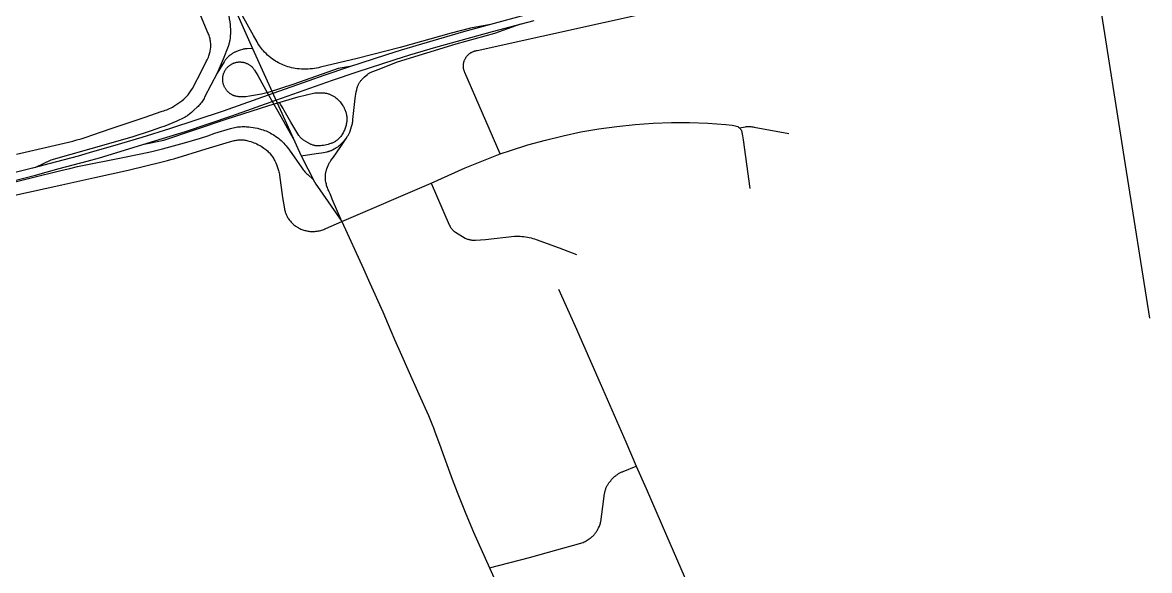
# Model space of a CAD drawing. Header units: inches. Extents: x 326453 to 344102, y 4677180 to 4689621.
# Drawn here: x 340542 to 343697, y 4682829 to 4684364 of the extents above; entities that cross this region are included whole.
import ezdxf

# ---------------------------------------------------------------- set-up
doc = ezdxf.new("R2010")
doc.units = ezdxf.units.IN
doc.header["$MEASUREMENT"] = 0
doc.layers.add('Street_Centreline', color=7, linetype='Continuous')

msp = doc.modelspace()

# ---------------------------------------------------------------- linework, layer by layer
at = {"layer": 'Street_Centreline'}
for p, q in [((343518.4096, 4684672.169), (343629.1686, 4683965.7518)), ((341066.7567, 4684561.8156), (341185.5164, 4684291.4316)), ((341185.5164, 4684291.4316), (341321.5303, 4683991.1352)), ((343629.1686, 4683965.7518), (343697.0376, 4683536.0254)), ((341435.3756, 4683806.6376), (341685.9912, 4683913.8927))]:
    msp.add_line(p, q, dxfattribs=at)
for points in [[(341096.2558, 4684494.654), (341100.2181, 4684476.4753), (341114.4587, 4684408.0138), (341119.2848, 4684383.1742), (341120.7626, 4684374.8589), (341121.9734, 4684366.5006), (341122.9159, 4684358.1078), (341123.4029, 4684351.9304), (341123.6778, 4684345.7399), (341123.7401, 4684339.5436), (341123.59, 4684333.3488), (341123.2274, 4684327.1629), (341122.653, 4684320.993), (341121.8673, 4684314.8464), (341121.4509, 4684312.2815), (341120.9495, 4684309.7319), (341120.3637, 4684307.2004), (341119.694, 4684304.6897), (341118.9412, 4684302.2027), (341118.1061, 4684299.7422), (341117.1897, 4684297.3107), (341103.7026, 4684262.0449), (341086.3485, 4684222.8213)], [(341852.4455, 4684359.0702), (341795.7915, 4684348.1808), (341742.3301, 4684334.3271), (341598.7764, 4684294.2503), (341478.9871, 4684263.5845), (341375.6411, 4684238.9528), (341370.0868, 4684237.6092), (341364.4888, 4684236.4613), (341358.8539, 4684235.5106), (341353.1891, 4684234.7583), (341347.5014, 4684234.2054), (341341.3161, 4684233.8202), (341335.1213, 4684233.6477), (341328.9242, 4684233.6881), (341322.7321, 4684233.9413), (341316.5524, 4684234.4069), (341310.3923, 4684235.0845), (341305.209, 4684235.8351), (341300.0544, 4684236.7622), (341294.9345, 4684237.8649), (341289.8552, 4684239.1417), (341284.8225, 4684240.5912), (341279.8422, 4684242.2117), (341275.3731, 4684243.8337), (341270.96, 4684245.6022), (341266.6077, 4684247.5155), (341262.3208, 4684249.5712), (341258.1041, 4684251.7673), (341253.9622, 4684254.1014), (341249.8995, 4684256.5708), (341245.9205, 4684259.1729), (341242.0295, 4684261.9049), (341237.1864, 4684265.5563), (341232.4728, 4684269.3736), (341227.8946, 4684273.3522), (341223.4572, 4684277.4873), (341219.1661, 4684281.7739), (341216.1824, 4684284.9674), (341213.31, 4684288.2612), (341210.5521, 4684291.6514), (341207.9119, 4684295.1342), (341205.3926, 4684298.7054), (341202.9972, 4684302.3608), (341200.7284, 4684306.0962), (341198.589, 4684309.9071), (341188.8482, 4684327.7197), (341096.2559, 4684494.6538)], [(340524.5169, 4683995.9344), (340597.7142, 4684012.3147), (340646.453, 4684023.5089), (340682.5007, 4684032.4047), (340694.1018, 4684035.3469), (340705.6164, 4684038.611), (340717.0356, 4684042.1946), (340738.6607, 4684049.4379), (340790.3582, 4684067.0523), (340882.3393, 4684098.5915), (340933.054, 4684115.6023), (340937.2619, 4684116.9198), (340941.4268, 4684118.3675), (340945.5446, 4684119.944), (340949.6115, 4684121.6478), (340953.6233, 4684123.4772), (340957.5764, 4684125.4306), (340961.4668, 4684127.5058), (340965.2908, 4684129.7011), (340971.1161, 4684133.3052), (340976.8127, 4684137.1093), (340982.3739, 4684141.1089), (340987.7929, 4684145.2992), (340993.0631, 4684149.675), (340995.644, 4684151.9682), (340998.1496, 4684154.3435), (341000.5773, 4684156.7985), (341002.9245, 4684159.3304), (341005.1888, 4684161.9368), (341007.3678, 4684164.6149), (341009.4593, 4684167.3619), (341011.461, 4684170.1749), (341013.3709, 4684173.051), (341017.3524, 4684179.2618), (341044.943, 4684232.2588), (341056.8835, 4684256.8323), (341058.71, 4684260.2907), (341060.4218, 4684263.8072), (341062.0172, 4684267.378), (341063.4945, 4684270.9993), (341066.9218, 4684282.9861), (341068.2908, 4684290.589), (341068.5377, 4684294.4303), (341068.6615, 4684298.2776), (341068.6622, 4684302.1268), (341068.5395, 4684305.974), (341068.2306, 4684309.1336), (341067.8113, 4684312.2805), (341067.282, 4684315.4107), (341066.6435, 4684318.5205), (341065.8964, 4684321.606), (341065.0418, 4684324.6635), (341064.0806, 4684327.6891), (341063.014, 4684330.6793), (341061.8434, 4684333.6302), (341049.6293, 4684362.914), (341017.2303, 4684439.9108)], [(341878.7678, 4683996.096), (341779.8898, 4684224.7278), (341779.3016, 4684226.1159), (341778.7615, 4684227.5235), (341778.2703, 4684228.9489), (341777.8285, 4684230.3903), (341777.4366, 4684231.8461), (341777.0952, 4684233.3145), (341776.8046, 4684234.7939), (341776.5652, 4684236.2824), (341776.3772, 4684237.7782), (341776.2408, 4684239.2796), (341776.1564, 4684240.7849), (341776.1238, 4684242.2922), (341776.1432, 4684243.7997), (341776.2146, 4684245.3056), (341776.3378, 4684246.8082), (341776.5128, 4684248.3056), (341776.7393, 4684249.7961), (341777.017, 4684251.2779), (341777.3456, 4684252.7493), (341777.7248, 4684254.2085), (341778.154, 4684255.6537), (341778.6328, 4684257.0833), (341779.1606, 4684258.4955), (341779.7367, 4684259.8887), (341780.3605, 4684261.2612), (341781.0313, 4684262.6113), (341781.7482, 4684263.9376), (341782.5104, 4684265.2384), (341783.317, 4684266.5121), (341784.167, 4684267.7572), (341785.0594, 4684268.9723), (341785.9932, 4684270.156), (341786.9672, 4684271.3067), (341787.9803, 4684272.4232), (341789.0313, 4684273.5041), (341790.1189, 4684274.5481), (341791.2419, 4684275.554), (341792.3988, 4684276.5207), (341793.5884, 4684277.4468), (341794.8093, 4684278.3314), (341796.0599, 4684279.1734), (341797.3387, 4684279.9718), (341798.6444, 4684280.7256), (341799.9752, 4684281.434), (341801.3297, 4684282.0961), (341802.7061, 4684282.7111), (341804.103, 4684283.2783), (341805.5186, 4684283.7969), (341806.9512, 4684284.2665), (341808.3991, 4684284.6865), (341809.8607, 4684285.0563), (341811.3341, 4684285.3754), (341812.8177, 4684285.6436), (341814.3097, 4684285.8605), (342349.6742, 4684404.2199)], [(341948.5489, 4684385.4195), (341852.4455, 4684359.0702), (341776.1093, 4684338.1407), (341674.6918, 4684308.4833), (341602.0038, 4684286.785), (341560.8175, 4684273.702), (341454.7276, 4684239.0329), (341385.1765, 4684215.712), (341343.1111, 4684201.1871), (341242.5314, 4684165.5518)], [(341251.0153, 4684146.8208), (341409.1782, 4684202.5292), (341478.7292, 4684225.8502), (341584.8192, 4684260.5192), (341626.0054, 4684273.6022), (341698.6934, 4684295.3005), (341857.3796, 4684339.3028), (341974.3236, 4684370.4253)], [(341447.845, 4684039.725), (341452.0247, 4684046.0488), (341453.1925, 4684047.8834), (341454.2965, 4684049.7571), (341455.3356, 4684051.6676), (341456.3083, 4684053.6127), (341457.2137, 4684055.59), (341458.0505, 4684057.5973), (341458.8179, 4684059.6322), (341462.9984, 4684072.8238), (341463.8359, 4684075.6236), (341464.5819, 4684078.4492), (341465.2358, 4684081.2975), (341465.7967, 4684084.1655), (341466.2641, 4684087.0502), (341466.6375, 4684089.9487), (341466.9166, 4684092.8577), (341473.4486, 4684151.8934), (341474.2148, 4684157.9826), (341475.1631, 4684164.046), (341476.2926, 4684170.0784), (341477.6023, 4684176.0742), (341479.0909, 4684182.0281), (341479.5623, 4684183.6874), (341480.0893, 4684185.33), (341480.6712, 4684186.9538), (341481.3074, 4684188.5572), (341481.9971, 4684190.1383), (341482.7397, 4684191.6954), (341483.5341, 4684193.2265), (341484.3796, 4684194.7301), (341485.2752, 4684196.2044), (341486.2199, 4684197.6477), (341487.2126, 4684199.0585), (341488.2521, 4684200.435), (341489.3374, 4684201.7759), (341490.4672, 4684203.0794), (341491.6401, 4684204.3443), (341492.8549, 4684205.569), (341499.613, 4684211.9483), (341506.5722, 4684218.1075), (341507.9568, 4684219.2553), (341509.3783, 4684220.3572), (341510.8349, 4684221.4122), (341512.3253, 4684222.419), (341513.8477, 4684223.3766), (341515.4006, 4684224.2839), (341537.1187, 4684233.2146), (341591.5702, 4684254.4899), (341755.657, 4684304.6194), (341863.8337, 4684334.4004), (341937.3076, 4684360.5742)], [(341185.5164, 4684291.4316), (341170.7899, 4684291.0175), (341169.1352, 4684290.944), (341167.4837, 4684290.8168), (341165.8373, 4684290.636), (341164.1976, 4684290.4018), (341162.5664, 4684290.1144), (341160.9453, 4684289.7742), (341159.3362, 4684289.3814), (341157.7408, 4684288.9365), (341151.505, 4684286.9834), (341145.3322, 4684284.8396), (341139.2281, 4684282.5071), (341137.4119, 4684281.7455), (341135.6222, 4684280.9235), (341133.861, 4684280.0422), (341132.1302, 4684279.1026), (341130.4318, 4684278.1056), (341128.7677, 4684277.0523), (341127.1397, 4684275.944), (341124.9161, 4684274.3218), (341122.745, 4684272.6298), (341120.6288, 4684270.8698), (341118.5694, 4684269.0435), (341116.569, 4684267.1529), (341114.6296, 4684265.1997), (341113.2535, 4684263.722), (341111.926, 4684262.2006), (341110.6485, 4684260.637), (341109.4222, 4684259.0329), (341108.2485, 4684257.39), (341107.1286, 4684255.7099), (341106.0636, 4684253.9944), (341086.3485, 4684222.8213)], [(341463.3157, 4684241.8395), (341425.3768, 4684235.3879), (341301.665, 4684191.8557), (341229.2562, 4684168.1022), (341211.0905, 4684163.7325), (341176.9132, 4684157.8596), (341167.2173, 4684156.6136), (341164.667, 4684156.2798), (341162.1065, 4684156.0349), (341159.5391, 4684155.8792), (341156.9679, 4684155.813), (341154.3959, 4684155.8362), (341151.8262, 4684155.9489), (341149.262, 4684156.151), (341146.7065, 4684156.4422), (341144.1625, 4684156.8221), (341141.6334, 4684157.2902), (341139.1221, 4684157.8461), (341137.5676, 4684158.2467), (341136.0275, 4684158.6996), (341134.5037, 4684159.2044), (341132.9978, 4684159.7605), (341131.5116, 4684160.3672), (341130.0468, 4684161.0239), (341128.605, 4684161.7299), (341127.188, 4684162.4842), (341125.7974, 4684163.286), (341124.4347, 4684164.1345), (341123.1015, 4684165.0287), (341121.7993, 4684165.9674), (341120.5296, 4684166.9497), (341119.2939, 4684167.9744), (341118.0937, 4684169.0403), (341116.9302, 4684170.1463), (341115.8048, 4684171.291), (341114.7188, 4684172.4732), (341113.6211, 4684173.7526), (341112.5675, 4684175.0686), (341111.5592, 4684176.4195), (341110.5974, 4684177.804), (341109.6833, 4684179.2204), (341108.8177, 4684180.6669), (341108.0018, 4684182.1421), (341107.2365, 4684183.6441), (341106.5227, 4684185.1713), (341105.8612, 4684186.7218), (341105.2527, 4684188.294), (341104.698, 4684189.8858), (341104.1978, 4684191.4957), (341103.7525, 4684193.1215), (341103.3627, 4684194.7616), (341103.0288, 4684196.414), (341102.7513, 4684198.0767), (341102.5304, 4684199.748), (341102.3665, 4684201.4257), (341102.2596, 4684203.1081), (341102.21, 4684204.7931), (341102.2176, 4684206.4789), (341102.2825, 4684208.1634), (341102.4047, 4684209.8447), (341102.5838, 4684211.5209), (341102.8212, 4684213.194), (341103.1168, 4684214.8578), (341103.4704, 4684216.5102), (341103.8814, 4684218.1493), (341104.3494, 4684219.773), (341104.8738, 4684221.3794), (341105.454, 4684222.9666), (341106.0892, 4684224.5325), (341106.7788, 4684226.0752), (341107.5217, 4684227.593), (341108.3172, 4684229.0839), (341109.1643, 4684230.5461), (341110.0619, 4684231.9778), (341111.0089, 4684233.3773), (341112.0043, 4684234.743), (341113.0467, 4684236.073), (341114.1349, 4684237.3658), (341115.2675, 4684238.6198), (341116.4433, 4684239.8336), (341117.6607, 4684241.0055), (341118.9183, 4684242.1342), (341120.2146, 4684243.2184), (341121.5479, 4684244.2566), (341122.9166, 4684245.2476), (341124.3191, 4684246.1902), (341125.7536, 4684247.0833), (341127.2185, 4684247.9258), (341128.7119, 4684248.7166), (341130.232, 4684249.4548), (341131.7769, 4684250.1394), (341133.2619, 4684250.7375), (341134.7661, 4684251.2854), (341136.2879, 4684251.7824), (341137.8255, 4684252.2281), (341139.3772, 4684252.6218), (341140.9413, 4684252.9632), (341142.516, 4684253.2518), (341144.0994, 4684253.4874), (341145.6899, 4684253.6696), (341147.2857, 4684253.7983), (341148.8848, 4684253.8734), (341150.4855, 4684253.8946), (341152.0861, 4684253.8621), (341153.6847, 4684253.7758), (341155.2795, 4684253.6359), (341156.8686, 4684253.4424), (341158.4504, 4684253.1957), (341160.023, 4684252.896), (341161.5846, 4684252.5436), (341163.1335, 4684252.139), (341164.668, 4684251.6825), (341166.1862, 4684251.1748), (341167.734, 4684250.5986), (341169.2615, 4684249.9706), (341170.767, 4684249.2915), (341172.2488, 4684248.5622), (341173.7052, 4684247.7833), (341175.1345, 4684246.9558), (341176.5352, 4684246.0807), (341177.9056, 4684245.1589), (341179.2441, 4684244.1915), (341180.5493, 4684243.1795), (341181.8198, 4684242.1242), (341183.0539, 4684241.0266), (341184.2504, 4684239.8882), (341185.4079, 4684238.7101), (341186.525, 4684237.4937), (341187.6006, 4684236.2404), (341188.6333, 4684234.9515), (341189.6221, 4684233.6286), (341190.5657, 4684232.2732), (341191.4632, 4684230.8867), (341200.8975, 4684215.7596), (341228.7623, 4684164.4284), (341256.3533, 4684116.0218), (341299.7646, 4684039.1903)], [(341086.3485, 4684222.8213), (341051.5979, 4684155.0018), (341049.953, 4684151.9188), (341048.2068, 4684148.8921), (341046.3612, 4684145.9249), (341044.4182, 4684143.0206), (341042.3799, 4684140.1823), (341040.2486, 4684137.4132), (341038.0267, 4684134.7164), (341035.7165, 4684132.0947), (341033.3206, 4684129.551), (341030.8417, 4684127.0882), (341022.7722, 4684119.5609), (341014.482, 4684112.2772), (341005.9785, 4684105.2438), (341003.9354, 4684103.6632), (341001.8374, 4684102.1562), (340999.6873, 4684100.7245), (340997.4877, 4684099.37), (340995.2415, 4684098.0944), (340992.9514, 4684096.8992), (340973.965, 4684088.1615), (340962.7389, 4684083.1786), (340951.3816, 4684078.5024), (340939.9015, 4684074.1362), (340928.3072, 4684070.0833), (340901.8163, 4684060.7917), (340847.5671, 4684043.0168), (340732.5998, 4684010.2856), (340620.8304, 4683979.1091), (340577.9394, 4683958.4166)], [(341242.5314, 4684165.5518), (341103.934, 4684116.1338), (340953.3866, 4684066.4931), (340875.7049, 4684042.2894), (340794.0395, 4684018.3126), (340737.9966, 4684002.3523), (340697.4858, 4683990.3542), (340636.5631, 4683973.663), (340570.1151, 4683956.3817), (340461.8076, 4683929.5268), (340361.147, 4683906.3794), (340250.547, 4683880.7788), (340123.0651, 4683851.9874)], [(340882.2437, 4684023.6041), (340937.229, 4684034.9142), (341112.3677, 4684093.2519), (341231.6993, 4684131.9034), (341313.1523, 4684155.7292), (341359.9365, 4684166.9295), (341364.0792, 4684167.3255), (341368.2323, 4684167.5894), (341372.3918, 4684167.7209), (341376.5533, 4684167.7199), (341380.7127, 4684167.5865), (341384.8657, 4684167.3206), (341386.9605, 4684167.1171), (341389.0472, 4684166.8426), (341391.1234, 4684166.4975), (341393.1867, 4684166.082), (341395.2347, 4684165.5967), (341397.265, 4684165.0422), (341399.2753, 4684164.419), (341401.2633, 4684163.7279), (341403.2267, 4684162.9698), (341405.1632, 4684162.1454), (341407.0706, 4684161.2558), (341408.9467, 4684160.3018), (341410.7893, 4684159.2848), (341412.5964, 4684158.2058), (341414.3657, 4684157.066), (341416.0954, 4684155.8668), (341417.7833, 4684154.6096), (341419.4276, 4684153.2958), (341421.9286, 4684151.152), (341424.3531, 4684148.9221), (341426.6981, 4684146.6087), (341428.9608, 4684144.2146), (341431.1382, 4684141.7429), (341433.2279, 4684139.1964), (341435.2271, 4684136.5784), (341437.1336, 4684133.8921), (341438.9448, 4684131.1407), (341440.2137, 4684129.058), (341441.409, 4684126.9322), (341442.5291, 4684124.766), (341443.5728, 4684122.5618), (341444.5388, 4684120.3225), (341445.4258, 4684118.0508), (341446.2329, 4684115.7495), (341446.9589, 4684113.4213), (341447.6031, 4684111.0691), (341448.1646, 4684108.6959), (341448.6427, 4684106.3045), (341449.0369, 4684103.8978), (341449.3467, 4684101.4788), (341449.5716, 4684099.0504), (341449.7115, 4684096.6157), (341449.7661, 4684094.1775), (341449.7354, 4684091.739), (341449.6194, 4684089.303), (341449.4183, 4684086.8725), (341449.1323, 4684084.4506), (341448.7618, 4684082.0402), (341448.3071, 4684079.6441), (341447.6626, 4684076.7916), (341446.9204, 4684073.963), (341446.0813, 4684071.1615), (341445.1464, 4684068.3905), (341444.1167, 4684065.6534), (341442.9935, 4684062.9532), (341441.7781, 4684060.2933), (341440.472, 4684057.6768), (341439.0766, 4684055.1067), (341437.5936, 4684052.5862), (341436.0249, 4684050.1181), (341434.3722, 4684047.7054), (341432.6375, 4684045.3511), (341430.8229, 4684043.0577), (341429.5546, 4684041.5637), (341428.2355, 4684040.1144), (341426.8671, 4684038.7114), (341425.4511, 4684037.3566), (341423.9892, 4684036.0515), (341422.4831, 4684034.7976), (341420.9346, 4684033.5964), (341419.3455, 4684032.4495), (341417.7178, 4684031.3581), (341416.0534, 4684030.3235), (341414.3542, 4684029.3471), (341412.6224, 4684028.4299), (341410.8599, 4684027.573), (341409.0688, 4684026.7775), (341407.2514, 4684026.0443), (341405.4097, 4684025.3743), (341401.3009, 4684024.0341), (341397.1505, 4684022.829), (341392.9629, 4684021.7603), (341388.7425, 4684020.8292), (341384.494, 4684020.0365), (341380.2218, 4684019.3833), (341375.9305, 4684018.8701), (341374.1287, 4684018.7148), (341372.3226, 4684018.6196), (341370.5144, 4684018.5848), (341368.706, 4684018.6104), (341366.8995, 4684018.6963), (341365.0968, 4684018.8424), (341363.3001, 4684019.0485), (341361.5112, 4684019.3145), (341359.7321, 4684019.6401), (341357.965, 4684020.0248), (341356.2116, 4684020.4682), (341354.474, 4684020.9699), (341352.7542, 4684021.5294), (341351.0539, 4684022.1458), (341349.3752, 4684022.8187), (341347.7198, 4684023.5472), (341346.0897, 4684024.3305), (341344.4866, 4684025.1678), (341342.9124, 4684026.0581), (341341.3687, 4684027.0004), (341328.8994, 4684034.7182), (341327.6708, 4684035.5081), (341326.4702, 4684036.3398), (341325.2988, 4684037.2122), (341324.1581, 4684038.1244), (341323.0494, 4684039.0752), (341321.9741, 4684040.0636), (341320.9333, 4684041.0884), (341319.9284, 4684042.1483), (341318.9605, 4684043.2421), (341318.0308, 4684044.3685), (341317.1403, 4684045.5262), (341316.2901, 4684046.7139), (341315.4812, 4684047.93), (341293.1177, 4684085.3295), (341274.7534, 4684118.0978), (341271.7219, 4684123.3014), (341268.5183, 4684128.4009), (341265.3746, 4684133.5119), (341260.9661, 4684140.4642)], [(340131.6569, 4683832.0857), (340264.4443, 4683861.9928), (340375.0442, 4683887.5934), (340475.7048, 4683910.7407), (340577.6654, 4683936.7467), (340644.5042, 4683955.3042), (340722.6633, 4683976.147), (340757.1967, 4683985.4257), (340803.3792, 4683999.2213), (340891.0124, 4684026.3151), (340997.7903, 4684059.4363), (341127.9356, 4684102.951), (341251.0153, 4684146.8208)], [(340470.5316, 4683905.5198), (340652.7222, 4683950.4976), (340673.8878, 4683954.9514), (340695.7961, 4683960.8897), (340710.0047, 4683963.4893), (340812.9226, 4683983.8711), (340873.0431, 4683996.2077), (340903.492, 4684002.8672), (340933.7586, 4684010.3119), (340995.1417, 4684027.1356), (341039.851, 4684040.74), (341060.2834, 4684047.2076), (341080.5661, 4684054.13), (341123.6026, 4684067.3415), (341127.6081, 4684068.4981), (341131.65, 4684069.5199), (341135.7238, 4684070.4059), (341139.8251, 4684071.1549), (341143.9491, 4684071.7663), (341148.0913, 4684072.2392), (341152.247, 4684072.5731), (341156.4115, 4684072.7678), (341160.5802, 4684072.8229), (341164.7484, 4684072.7384), (341168.9115, 4684072.5145), (341175.0204, 4684071.9868), (341181.1097, 4684071.2679), (341187.1736, 4684070.3586), (341193.2059, 4684069.2598), (341199.2009, 4684067.9724), (341205.1526, 4684066.4978), (341211.0552, 4684064.8375), (341215.2433, 4684063.5145), (341219.3867, 4684062.0576), (341223.4812, 4684060.4681), (341227.5223, 4684058.7477), (341231.5061, 4684056.8982), (341235.4283, 4684054.9216), (341239.2849, 4684052.8198), (341243.0719, 4684050.5951), (341246.7854, 4684048.2497), (341250.4215, 4684045.7862), (341253.9765, 4684043.2069), (341257.9872, 4684040.0949), (341261.8951, 4684036.8549), (341265.6964, 4684033.4903), (341269.3869, 4684030.0046), (341272.9629, 4684026.4015), (341276.4205, 4684022.6848), (341279.7563, 4684018.8582), (341282.9667, 4684014.9259), (341286.0483, 4684010.8919), (341288.998, 4684006.7604), (341323.3467, 4683957.0826), (341325.4692, 4683954.1329), (341327.6948, 4683951.2603), (341330.0206, 4683948.4681), (341332.4438, 4683945.7601), (341334.9614, 4683943.1396), (341337.5701, 4683940.6098), (341340.2667, 4683938.1739), (341355.6778, 4683924.9675)], [(341878.7678, 4683996.096), (341908.3684, 4684005.7341), (341956.907, 4684021.241), (342005.9492, 4684035.0733), (342055.4371, 4684047.2146), (342105.3125, 4684057.6508), (342155.5166, 4684066.3693), (342205.9903, 4684073.3601), (342256.6742, 4684078.6149), (342307.5085, 4684082.1274), (342358.4334, 4684083.8936), (342409.3889, 4684083.9113), (342460.3151, 4684082.1806), (342511.1518, 4684078.7035), (342528.7686, 4684076.9362), (342533.4079, 4684076.1622), (342537.4831, 4684075.18), (342541.0345, 4684074.0021), (342544.1024, 4684072.641), (342546.7269, 4684071.1093), (342548.9485, 4684069.4195)], [(342548.9485, 4684069.4195), (342565.8612, 4684072.4069), (342568.0312, 4684072.728), (342570.2149, 4684072.9344), (342572.4092, 4684073.0366), (342574.6111, 4684073.0447), (342576.8178, 4684072.9694), (342579.0262, 4684072.8208), (342581.2334, 4684072.6094), (342583.4364, 4684072.3456), (342585.6321, 4684072.0397), (342587.8178, 4684071.7021), (342589.9903, 4684071.3432), (342687.3188, 4684053.4179)], [(342548.9485, 4684069.4195), (342550.8073, 4684067.5841), (342552.3436, 4684065.6156), (342553.5977, 4684063.5266), (342554.6098, 4684061.3297), (342555.4202, 4684059.0372), (342556.0691, 4684056.6619), (342557.0438, 4684051.7126), (342557.8558, 4684046.5819), (342559.6264, 4684035.621), (342578.1629, 4683899.414)], [(340481.9806, 4683872.3371), (340558.4775, 4683889.4045), (340652.1482, 4683909.9632), (340744.5205, 4683930.4051), (340837.3275, 4683950.7397), (340932.5125, 4683973.9992), (340947.9466, 4683977.9148), (340956.6215, 4683980.2344), (340965.234, 4683982.7757), (341055.8223, 4684010.5588), (341121.395, 4684030.034), (341131.624, 4684032.8419), (341134.2839, 4684033.5233), (341136.9656, 4684034.113), (341139.666, 4684034.6103), (341142.3818, 4684035.0148), (341145.1099, 4684035.3258), (341147.8471, 4684035.5431), (341150.5901, 4684035.6664), (341153.3357, 4684035.6956), (341156.0808, 4684035.6305), (341158.8219, 4684035.4713), (341161.556, 4684035.2182), (341164.2798, 4684034.8714), (341166.9901, 4684034.4315), (341169.6838, 4684033.8988), (341172.3575, 4684033.274), (341176.7356, 4684032.094), (341181.0721, 4684030.7695), (341185.3623, 4684029.302), (341189.6016, 4684027.6931), (341193.7852, 4684025.9446), (341197.9085, 4684024.0583), (341201.967, 4684022.0364), (341205.9563, 4684019.8811), (341209.8719, 4684017.5948), (341213.7096, 4684015.1799), (341217.4652, 4684012.6391), (341220.036, 4684010.7722), (341222.5431, 4684008.8207), (341224.9837, 4684006.7866), (341227.3551, 4684004.6722), (341229.6546, 4684002.4799), (341231.8797, 4684000.2121), (341234.0279, 4683997.8713), (341236.0968, 4683995.4602), (341238.0842, 4683992.9813), (341239.9877, 4683990.4376), (341241.8053, 4683987.8318), (341243.535, 4683985.1667), (341245.1748, 4683982.4455), (341246.7229, 4683979.6711), (341248.1776, 4683976.8465), (341250.6356, 4683971.6553), (341252.9191, 4683966.3849), (341255.0254, 4683961.0413), (341256.9523, 4683955.6303), (341257.9481, 4683952.524), (341258.8491, 4683949.3889), (341259.6546, 4683946.2279), (341260.3636, 4683943.0438), (341260.9757, 4683939.8397), (341261.4902, 4683936.6185), (341270.0443, 4683874.3441), (341275.2557, 4683842.4987), (341275.6734, 4683840.1899), (341276.1682, 4683837.8964), (341276.7397, 4683835.6208), (341277.3871, 4683833.3655), (341278.1097, 4683831.1333), (341278.9068, 4683828.9265), (341279.7773, 4683826.7477), (341280.7205, 4683824.5993), (341281.7351, 4683822.4837), (341282.82, 4683820.4034), (341283.9741, 4683818.3605), (341285.196, 4683816.3575), (341286.7318, 4683814.0235), (341288.348, 4683811.7444), (341290.0427, 4683809.523), (341291.8138, 4683807.3621), (341293.6592, 4683805.2643), (341295.5766, 4683803.232), (341297.5637, 4683801.2679), (341299.618, 4683799.3743), (341301.7372, 4683797.5534), (341303.9185, 4683795.8075), (341306.1594, 4683794.1388), (341308.4572, 4683792.5492), (341310.8089, 4683791.0406), (341313.2118, 4683789.615), (341315.7369, 4683788.2342), (341318.3089, 4683786.9429), (341320.9247, 4683785.7429), (341323.5811, 4683784.6356), (341326.2747, 4683783.6224), (341329.0024, 4683782.7045), (341331.7606, 4683781.8831), (341334.546, 4683781.1592), (341337.3551, 4683780.5336), (341340.1845, 4683780.0073), (341343.0307, 4683779.5807), (341345.8901, 4683779.2544), (341348.7592, 4683779.0289), (341351.5195, 4683778.9048), (341354.2823, 4683778.8685), (341357.045, 4683778.9202), (341359.8046, 4683779.0598), (341362.5583, 4683779.2871), (341365.3034, 4683779.6019), (341368.0372, 4683780.0039), (341370.7567, 4683780.4926), (341373.4593, 4683781.0677), (341376.5378, 4683781.8309), (341379.5877, 4683782.7014), (341382.6054, 4683783.6779), (341385.587, 4683784.7594), (341388.529, 4683785.9444), (341391.4278, 4683787.2315), (341435.3756, 4683806.6376)], [(341321.5303, 4683991.1352), (341363.8873, 4683997.2332), (341379.2338, 4683999.6166), (341394.5237, 4684002.3398), (341396.2692, 4684002.7006), (341398.0019, 4684003.1187), (341399.7198, 4684003.5938), (341401.4212, 4684004.1252), (341403.1041, 4684004.7123), (341404.7667, 4684005.3547), (341406.4073, 4684006.0515), (341408.024, 4684006.802), (341409.6151, 4684007.6054), (341419.1358, 4684012.8709), (341420.912, 4684013.8941), (341422.6514, 4684014.9785), (341424.352, 4684016.1229), (341426.0116, 4684017.3259), (341427.6284, 4684018.586), (341429.2002, 4684019.9017), (341430.7252, 4684021.2713), (341432.2015, 4684022.6933), (341437.581, 4684028.2175), (341442.797, 4684033.8963), (341447.845, 4684039.725)], [(341435.3756, 4683806.6376), (341409.0179, 4683869.5856), (341407.1236, 4683874.7238), (341405.0546, 4683879.7941), (341402.8133, 4683884.7907), (341400.4023, 4683889.7076), (341398.9604, 4683892.6426), (341397.6154, 4683895.6233), (341396.3688, 4683898.6464), (341395.2218, 4683901.7086), (341394.1758, 4683904.8069), (341393.2317, 4683907.9377), (341392.3907, 4683911.0977), (341391.6537, 4683914.2836), (341391.0213, 4683917.4919), (341390.4944, 4683920.7192), (341390.0735, 4683923.9621), (341389.8639, 4683926.1479), (341389.7291, 4683928.3395), (341389.6694, 4683930.5345), (341389.6848, 4683932.7303), (341389.7752, 4683934.9242), (341389.9406, 4683937.1138), (341390.1808, 4683939.2964), (341390.4955, 4683941.4696), (341390.8843, 4683943.6307), (341391.3468, 4683945.7772), (341391.8824, 4683947.9067), (341392.4905, 4683950.0167), (341393.1704, 4683952.1045), (341393.9214, 4683954.168), (341397.7017, 4683964.0279), (341398.5613, 4683966.0538), (341399.4891, 4683968.0493), (341400.4841, 4683970.0121), (341401.5452, 4683971.94), (341402.6712, 4683973.8308), (341403.8607, 4683975.6823), (341405.1124, 4683977.4923), (341412.1802, 4683987.3506), (341431.2867, 4684014.3143), (341447.845, 4684039.725)], [(341685.9912, 4683913.8927), (341781.3115, 4683956.7949), (341878.7678, 4683996.096)], [(341321.5303, 4683991.1352), (341359.0403, 4683918.452), (341363.1967, 4683911.5963), (341367.5845, 4683904.8864), (341435.3756, 4683806.6376)], [(341685.9912, 4683913.8927), (341736.7166, 4683797.7559), (341737.1949, 4683796.4713), (341737.7167, 4683795.2036), (341738.2814, 4683793.9545), (341738.8884, 4683792.7253), (341739.5369, 4683791.5175), (341740.2262, 4683790.3326), (341740.9554, 4683789.1718), (341741.7238, 4683788.0365), (341742.5304, 4683786.9281), (341743.3743, 4683785.8478), (341744.2546, 4683784.7969), (341745.1701, 4683783.7766), (341746.1199, 4683782.7881), (341747.1028, 4683781.8326), (341748.1177, 4683780.911), (341749.1635, 4683780.0246), (341750.2388, 4683779.1744), (341751.3424, 4683778.3613), (341752.4732, 4683777.5863), (341753.6297, 4683776.8502), (341781.2291, 4683759.9386), (341783.1801, 4683759.1077), (341785.1582, 4683758.3433), (341787.1611, 4683757.6463), (341789.1864, 4683757.0176), (341791.2318, 4683756.4578), (341793.295, 4683755.9677), (341795.3736, 4683755.5476), (341797.4653, 4683755.1983), (341799.5676, 4683754.9199), (341801.6781, 4683754.7129), (341803.7944, 4683754.5776), (341805.9141, 4683754.5139), (341808.0347, 4683754.5221), (341810.1539, 4683754.6021), (341824.188, 4683755.5422), (341838.1951, 4683756.8247), (341919.6402, 4683765.2861), (341924.7698, 4683765.5086), (341929.9041, 4683765.5545), (341935.0368, 4683765.4235), (341940.1621, 4683765.116), (341945.2737, 4683764.6322), (341950.3656, 4683763.9727), (341955.4318, 4683763.1383), (341960.4663, 4683762.13), (341965.4631, 4683760.949), (341970.4163, 4683759.5966), (341975.3199, 4683758.0746), (341980.1683, 4683756.3846), (342044.2447, 4683732.8052), (342092.565, 4683713.9841)], [(341435.3756, 4683806.6376), (341496.6365, 4683674.2137), (341513.7258, 4683634.2196), (341550.1652, 4683553.5368), (341573.3133, 4683500.7055), (341583.6907, 4683476.621), (341602.4659, 4683432.4497), (341620.507, 4683391.7393), (341651.1901, 4683323.3644), (341678.0424, 4683262.8708), (341687.7777, 4683239.7924), (341692.3385, 4683228.5545), (341696.5906, 4683217.1961), (341709.2462, 4683182.5542), (341722.2993, 4683146.5961), (341744.9227, 4683085.1202), (341758.7453, 4683047.9896), (341783.2078, 4682987.2342), (341804.2943, 4682936.7229), (341849.2564, 4682835.9123)], [(342042.7461, 4683617.3685), (342088.6439, 4683513.1046), (342158.8936, 4683353.6562), (342230.9916, 4683188.9409), (342260.2842, 4683121.4779)], [(341849.2564, 4682835.9123), (341961.5006, 4682865.6731), (342038.1623, 4682886.4982), (342098.3543, 4682903.1985), (342101.585, 4682904.1532), (342104.7821, 4682905.2149), (342107.9421, 4682906.3827), (342111.0613, 4682907.6551), (342114.1365, 4682909.0307), (342117.1641, 4682910.5081), (342120.1407, 4682912.0855), (342123.0632, 4682913.7613), (342125.9281, 4682915.5335), (342128.7325, 4682917.4003), (342131.473, 4682919.3594), (342133.3352, 4682920.7884), (342135.1471, 4682922.2806), (342136.9065, 4682923.8344), (342138.6114, 4682925.4478), (342140.2597, 4682927.1189), (342141.8495, 4682928.8458), (342143.379, 4682930.6264), (342144.8462, 4682932.4586), (342146.2494, 4682934.3402), (342147.5871, 4682936.2691), (342148.8575, 4682938.2428), (342150.0593, 4682940.2591), (342151.1909, 4682942.3156), (342152.251, 4682944.4099), (342154.4516, 4682948.824), (342156.7494, 4682953.1882), (342157.2882, 4682954.2273), (342157.791, 4682955.2843), (342158.257, 4682956.358), (342158.6857, 4682957.4471), (342159.0766, 4682958.5504), (342159.4292, 4682959.6665), (342159.7431, 4682960.794), (342160.018, 4682961.9318), (342160.2534, 4682963.0783), (342160.4492, 4682964.2323), (342160.6051, 4682965.3923), (342166.6029, 4683008.6418), (342171.6275, 4683044.5998), (342171.9597, 4683046.7215), (342172.3615, 4683048.8312), (342172.8325, 4683050.9265), (342173.3722, 4683053.0051), (342173.9799, 4683055.0649), (342174.6552, 4683057.1035), (342175.3971, 4683059.1189), (342176.2049, 4683061.1087), (342177.0778, 4683063.0709), (342178.0148, 4683065.0033), (342179.0148, 4683066.9038), (342180.0769, 4683068.7704), (342181.1998, 4683070.601), (342182.3823, 4683072.3937), (342183.6231, 4683074.1465), (342186.0223, 4683077.3098), (342188.5241, 4683080.3926), (342191.1258, 4683083.3916), (342193.8244, 4683086.3037), (342196.6173, 4683089.1255), (342199.5013, 4683091.8541), (342202.4732, 4683094.4866), (342204.0536, 4683095.7945), (342205.6779, 4683097.0474), (342207.3442, 4683098.2438), (342209.0506, 4683099.3824), (342210.795, 4683100.4618), (342212.5755, 4683101.4807), (342214.3898, 4683102.438), (342216.2359, 4683103.3325), (342218.1116, 4683104.1631), (342220.0146, 4683104.9289), (342221.9428, 4683105.629), (342223.8939, 4683106.2625), (342260.2842, 4683121.4779)], [(342260.2842, 4683121.4779), (342287.8379, 4683058.851), (342344.3435, 4682926.507), (342403.4598, 4682791.549), (342467.2664, 4682646.1731), (342518.5091, 4682530.0677), (342560.6345, 4682434.2785), (342625.9894, 4682284.9755), (342645.8427, 4682240.5875), (342678.7922, 4682164.2184), (342705.51, 4682102.9412), (342743.1267, 4682017.2987), (342761.3807, 4681974.7709)], [(341849.2564, 4682835.9123), (341900.8083, 4682722.4767), (342008.0834, 4682479.7981), (342114.5048, 4682240.9499), (342200.481, 4682045.1119), (342276.2618, 4681874.1344)]]:
    msp.add_lwpolyline(points, dxfattribs=at)

doc.saveas('drawing.dxf')
